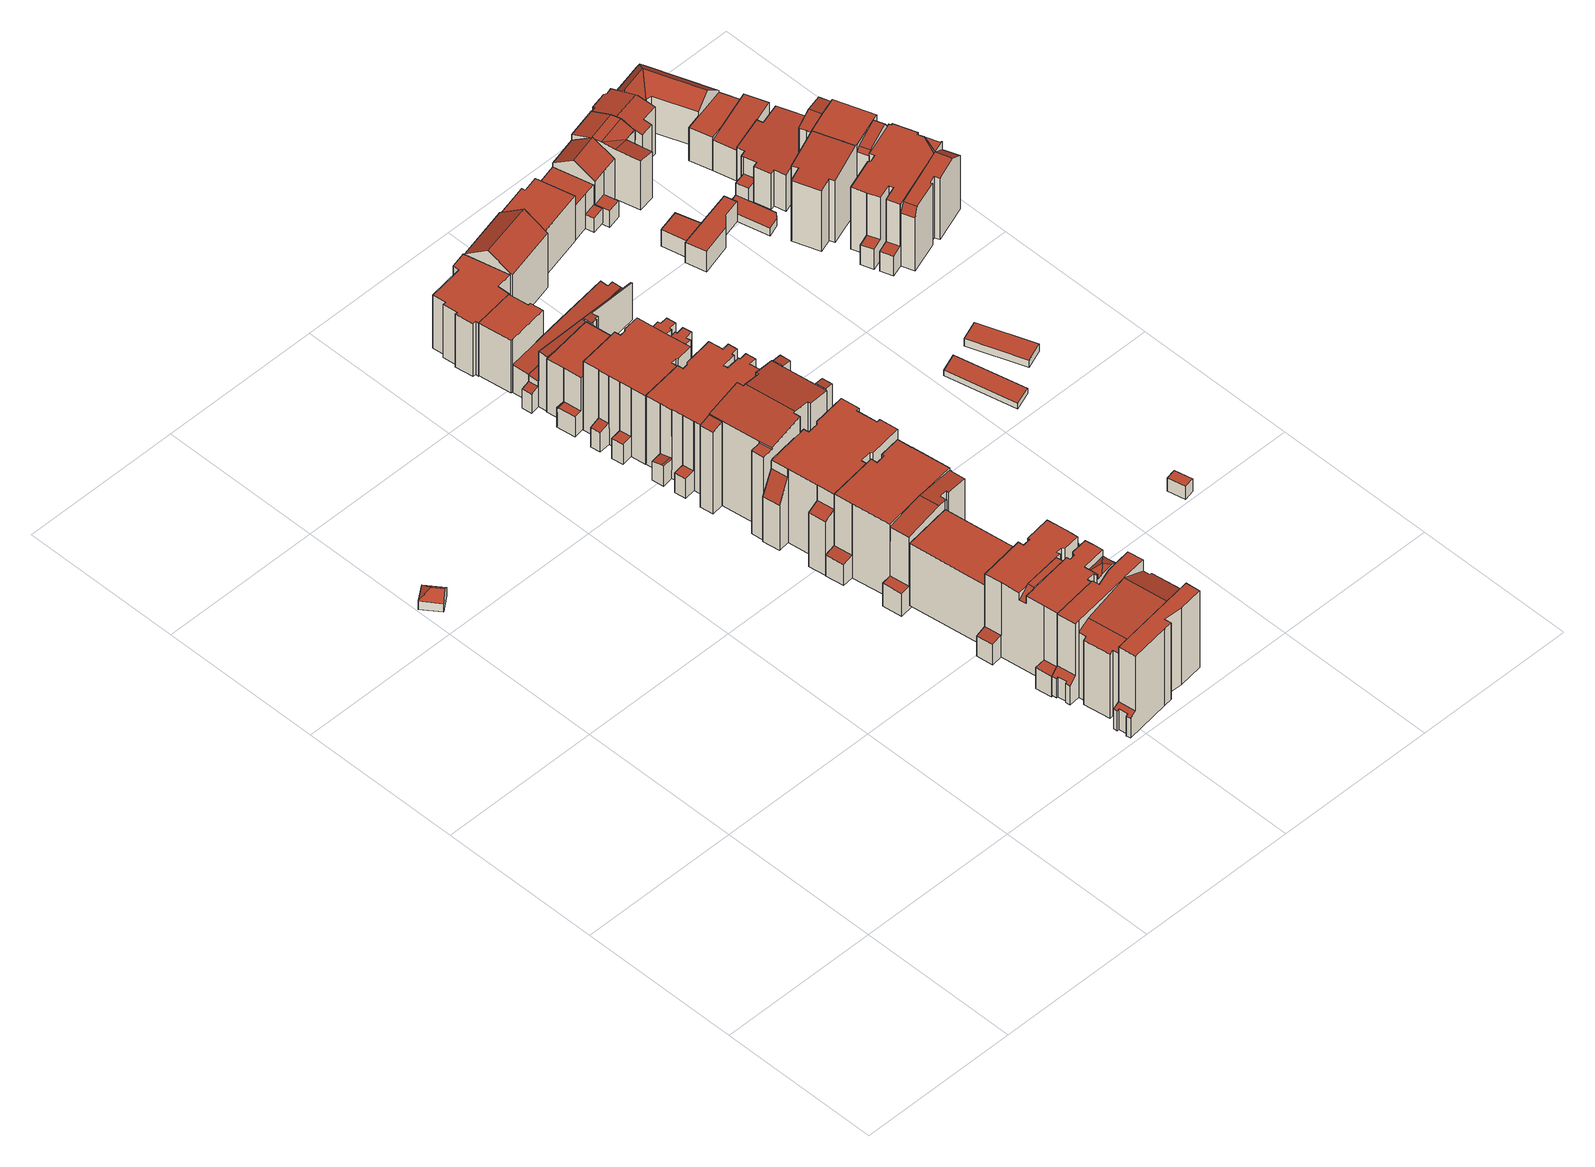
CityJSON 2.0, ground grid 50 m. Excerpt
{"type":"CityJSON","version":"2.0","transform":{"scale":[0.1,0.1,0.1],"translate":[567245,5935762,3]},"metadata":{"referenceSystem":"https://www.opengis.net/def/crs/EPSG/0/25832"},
"CityObjects":{
"building1":{"type":"Building","attributes":{"Gemeindeschluessel":"02000000","Geometrietyp2DReferenz":"3000","function":"31001_2080","roofType":"3200","measuredHeight":5.51,"storeysAboveGround":1},"geometry":[{"type":"MultiSurface","lod":"2","boundaries":[[[0,1,2]],[[3,4,0,2]],[[4,5,1,0]],[[6,2,1,7]],[[8,3,2,6]],[[7,1,5,9]],[[8,6,7,9]],[[8,9,5,4,3]]],"semantics":{"surfaces":[{"type":"RoofSurface"},{"type":"WallSurface"},{"type":"GroundSurface"}],"values":[0,0,0,1,1,1,2,1]}}]},
"building2":{"type":"Building","attributes":{"Gemeindeschluessel":"02000000","Geometrietyp2DReferenz":"3000","function":"31001_1120","roofType":"1000","measuredHeight":28.07,"storeysAboveGround":6},"geometry":[{"type":"MultiSurface","lod":"2","boundaries":[[[10,11,12,13,14,15,16,17,18,19]],[[20,21,22,23,24,25,26,27]],[[28,29,30,31,32,33,34,35,36,37]],[[23,38,39,10,24]],[[38,40,41,42,43,44,45,11,39]],[[46,47,48,49]],[[50,16,15,51]],[[51,15,14,52]],[[52,14,13,53]],[[45,12,11]],[[54,18,17,55]],[[56,57,58,59]],[[60,27,26,61]],[[62,21,20,63]],[[63,20,27,60]],[[64,32,31,65]],[[65,31,30,66]],[[66,30,29,67]],[[67,29,28,68]],[[69,37,36,70]],[[71,44,43,72]],[[72,43,42,73]],[[73,42,41,74]],[[75,76,77,78]],[[79,80,81,82]],[[83,84,85,86]],[[87,88,89,90]],[[64,65,66,67,68,87,90,56,59,83,86,91,62,63,60,61,92,79,82,46,49,75,78,50,51,52,53,71,72,73,74]],[[48,47,81,80,54,55,77,76]],[[58,57,89,88,69,70,85,84]],[[77,55,17,16,50,78]],[[54,80,79,92,19,18]],[[85,70,36,35,91,86]],[[69,88,87,68,28,37]],[[34,33,40,38,23,22]],[[11,10,39]],[[64,74,41,40,33,32]],[[62,91,35,34,22,21]],[[58,84,83,59]],[[89,57,56,90]],[[92,61,26,25,19]],[[10,19,25,24]],[[71,53,13,12,45,44]],[[48,76,75,49]],[[81,47,46,82]]],"semantics":{"surfaces":[{"type":"RoofSurface"},{"type":"WallSurface"},{"type":"GroundSurface"}],"values":[0,0,0,0,0,1,1,1,1,1,1,1,1,1,1,1,1,1,1,1,1,1,1,1,1,1,1,2,0,0,1,1,1,1,1,1,1,1,1,1,1,1,1,1,1]}}]},
"building3":{"type":"Building","attributes":{"Gemeindeschluessel":"02000000","Geometrietyp2DReferenz":"3000","function":"31001_1010","roofType":"1000","measuredHeight":22.63,"storeysAboveGround":8},"geometry":[{"type":"MultiSurface","lod":"2","boundaries":[[[93,94,95,96,97,98]],[[99,100,101,102,103,104]],[[99,98,97,100]],[[100,97,96,101]],[[101,96,95,102]],[[102,95,94,103]],[[103,94,93,104]],[[104,93,98,99]]],"semantics":{"surfaces":[{"type":"RoofSurface"},{"type":"GroundSurface"},{"type":"WallSurface"}],"values":[0,1,2,2,2,2,2,2]}}]},
"building4":{"type":"Building","attributes":{"Gemeindeschluessel":"02000000","Geometrietyp2DReferenz":"3000","function":"31001_2070","roofType":"1000","measuredHeight":27.61,"storeysAboveGround":6},"geometry":[{"type":"MultiSurface","lod":"2","boundaries":[[[105,106,107,108]],[[77,109,110,111]],[[112,113,114,115,116,117]],[[114,118,119,120,115]],[[119,121,122,120]],[[123,124,125]],[[126,127,123,125]],[[128,123,127]],[[128,129,130,131,124,123]],[[132,133,134,135]],[[136,137,138,139]],[[140,141,142,143]],[[144,145,146,147]],[[148,105,108,149]],[[150,77,111,151]],[[152,153,154,155]],[[155,154,156,157]],[[157,156,158,159]],[[159,158,160,161]],[[106,162,153,107]],[[122,163,120]],[[116,164,117]],[[112,165,113]],[[125,166,167,126]],[[168,169,170,171]],[[171,170,172,173]],[[173,172,174,175]],[[175,174,176,177]],[[109,178,179,110]],[[180,181,182,183]],[[184,185,186,187]],[[187,186,188,189]],[[189,188,190,191]],[[192,193,194,195]],[[195,194,196,197]],[[197,196,198,199]],[[124,200,166,125]],[[201,130,129,202]],[[140,135,134,141]],[[146,137,136,147]],[[164,116,120,163,203,190,188,186,185,182,181,160,158,156,154,153,162]],[[202,129,128,127,126,167,169,168]],[[204,205,165,112,117,164,162,206]],[[201,202,168,171,173,175,177,150,151,204,206,148,149,152,155,157,159,161,180,183,207,208,184,187,189,191,209,210,192,195,197,199,211,212]],[[213,214,118,113,165,205,179,178,176,174,172,170,169,167,166,200,198,196,194,193]],[[210,209,203,163,122,121,214,213]],[[212,211,138,137,146,145]],[[208,207,142,141,134,133]],[[201,212,145,144,131,130]],[[200,124,131,144,147,136,139,198]],[[211,199,198,139,138]],[[184,208,133,132,185]],[[182,185,132,135,140,143]],[[207,183,182,143,142]],[[213,193,192,210]],[[118,214,121,119]],[[113,118,114]],[[120,116,115]],[[209,191,190,203]],[[180,161,160,181]],[[150,177,176,178,109,77]],[[204,151,111,110,179,205]],[[148,206,162,106,105]],[[152,149,108,107,153]]],"semantics":{"surfaces":[{"type":"RoofSurface"},{"type":"WallSurface"},{"type":"GroundSurface"}],"values":[0,0,0,0,0,0,0,0,0,0,0,0,0,1,1,1,1,1,1,1,1,1,1,1,1,1,1,1,1,1,1,1,1,1,1,1,1,1,1,1,0,1,1,2,0,1,1,1,1,1,1,1,1,1,1,1,1,1,1,1,1,1,1,1]}}]},
"building5":{"type":"Building","attributes":{"Gemeindeschluessel":"02000000","Geometrietyp2DReferenz":"3000","function":"31001_1010","roofType":"1000","measuredHeight":27.45,"storeysAboveGround":5},"geometry":[{"type":"MultiSurface","lod":"2","boundaries":[[[215,216,217,218]],[[219,220,221,222]],[[223,224,225,226,227,228]],[[223,229,230,231,232,233,234,235,236,237,238,224]],[[239,240,241,242]],[[243,244,245,246]],[[247,248,249,250,251]],[[252,215,218,253]],[[254,219,222,255]],[[256,257,258,259]],[[259,258,260,261]],[[261,260,262,263]],[[263,262,264,265]],[[265,264,266,267]],[[216,268,269,217]],[[237,270,238]],[[225,271,226]],[[220,228,227,221]],[[272,235,234,273]],[[273,234,233,274]],[[274,233,232,275]],[[275,232,231,276]],[[276,231,230,277]],[[277,230,229,278]],[[243,240,239,244]],[[250,242,241,251]],[[279,249,248,280]],[[257,256,253,218,217,269]],[[278,229,223,228,220,219,254]],[[272,273,274,275,276,277,278,254,255,281,282,252,253,256,259,261,263,265,267,283,279,280]],[[270,237,236,247,251,241,240,243,246,284]],[[268,282,281,226,271]],[[279,283,245,244,239,242,250,249]],[[272,280,248,247,236,235]],[[225,224,238]],[[283,267,266,284,246,245]],[[281,255,222,221,227,226]],[[252,282,268,216,215]],[[225,238,270,284,266,264,262,260,258,257,269,268,271]]],"semantics":{"surfaces":[{"type":"RoofSurface"},{"type":"WallSurface"},{"type":"GroundSurface"}],"values":[0,0,0,0,0,0,0,1,1,1,1,1,1,1,1,1,1,1,1,1,1,1,1,1,1,1,1,1,1,2,1,1,1,1,1,1,1,1,0]}}]},
"building6":{"type":"Building","attributes":{"Gemeindeschluessel":"02000000","Geometrietyp2DReferenz":"3000","function":"31001_1120","roofType":"1000","measuredHeight":26.9,"storeysAboveGround":5},"geometry":[{"type":"MultiSurface","lod":"2","boundaries":[[[285,286,287,288,289]],[[290,291,292,293]],[[294,289,288,295]],[[296,285,289,294]],[[297,290,293,298]],[[299,300,301,302]],[[302,301,303,304]],[[304,303,305,306]],[[306,305,307,308]],[[286,309,310,287]],[[311,312,313,314]],[[314,313,315,316]],[[316,315,317,318]],[[319,320,321,322]],[[322,321,323,324]],[[324,323,325,326]],[[326,325,327,328]],[[291,329,330,292]],[[300,299,295,288,287,310]],[[297,298,331,332,296,294,295,299,302,304,306,308,311,314,316,318,319,322,324,326,328]],[[330,329,327,325,323,321,320,317,315,313,312,307,305,303,301,300,310,309,333]],[[327,329,291,290,297,328]],[[330,333,332,331]],[[317,320,319,318]],[[307,312,311,308]],[[331,298,293,292,330]],[[296,332,333,309,286,285]]],"semantics":{"surfaces":[{"type":"RoofSurface"},{"type":"WallSurface"},{"type":"GroundSurface"}],"values":[0,0,1,1,1,1,1,1,1,1,1,1,1,1,1,1,1,1,1,2,0,1,1,1,1,1,1]}}]},
"building7":{"type":"Building","attributes":{"Gemeindeschluessel":"02000000","Geometrietyp2DReferenz":"3000","function":"31001_1010","roofType":"3100","measuredHeight":32.96,"storeysAboveGround":5},"geometry":[{"type":"MultiSurface","lod":"2","boundaries":[[[334,335,336,337,338,339]],[[340,341,342,343,344]],[[345,346,347,348]],[[349,350,351,352]],[[353,339,338,354]],[[355,335,334,356]],[[356,334,339,353]],[[357,343,342,358]],[[295,344,343,357]],[[359,360,361,362]],[[336,363,364,337]],[[365,366,367,368]],[[340,369,370,341]],[[371,372,373,374]],[[374,373,375,376]],[[376,375,377,378]],[[379,380,381,382]],[[382,381,383,384]],[[384,383,385,386]],[[387,347,346,388]],[[389,345,348,390]],[[391,351,350,392]],[[380,349,352,393]],[[379,382,384,386,365,368,295,357,358,394,395,355,356,353,354,359,362,371,374,376,378,387,388,396,397,391,392]],[[398,370,369,367,366,399,400,361,360,364,363]],[[389,390,377,375,373,372,400,399,385,383,381,380,393,401]],[[295,368,367,369,340,344]],[[398,363,395,394]],[[389,401,397,396]],[[379,392,350,349,380]],[[391,397,401,393,352,351]],[[396,388,346,345,389]],[[387,378,377,390,348,347]],[[365,386,385,399,366]],[[371,362,361,400,372]],[[394,358,342,341,370,398]],[[355,395,363,336,335]],[[359,354,338,337,364,360]]],"semantics":{"surfaces":[{"type":"RoofSurface"},{"type":"WallSurface"},{"type":"GroundSurface"}],"values":[0,0,0,0,1,1,1,1,1,1,1,1,1,1,1,1,1,1,1,1,1,1,1,2,0,0,1,1,1,1,1,1,1,1,1,1,1,1]}}]},
"building8":{"type":"Building","attributes":{"Gemeindeschluessel":"02000000","Geometrietyp2DReferenz":"3000","function":"31001_1010","roofType":"1000","measuredHeight":25.2,"storeysAboveGround":5},"geometry":[{"type":"MultiSurface","lod":"2","boundaries":[[[402,403,404,405]],[[406,407,403,402]],[[408,409,410,411]],[[412,408,411,413]],[[414,415,416,417]],[[417,416,418,419]],[[419,418,420,421]],[[421,420,422,423]],[[423,422,424,425]],[[426,427,428,429]],[[429,428,430,431]],[[431,430,432,433]],[[433,432,434,435]],[[435,434,436,437]],[[437,436,438,439]],[[439,438,440,441]],[[442,443,444,445]],[[446,447,448,449]],[[409,450,451,410]],[[452,453,454,455]],[[455,454,456,457]],[[457,456,458,459]],[[459,458,460,461]],[[462,463,464,465,466,451,450,467,468,460,458,456,454,453,448,447,444,443,440,438,436,434,432,430,428,427,424,422,420,418,416,415]],[[452,455,457,459,461,469,470,412,413,471,472,473,474,475,414,417,419,421,423,425,426,429,431,433,435,437,439,441,442,445,446,449]],[[472,471,466,465]],[[469,461,460,468]],[[470,469,468,467]],[[452,449,448,453]],[[446,445,444,447]],[[464,463,404,403,407]],[[442,441,440,443]],[[414,475,462,415]],[[426,425,424,427]],[[412,470,467,450,409,408]],[[471,413,411,410,451,466]],[[473,472,465,464,407,406]],[[474,473,406,402,405]],[[475,474,405,404,463,462]]],"semantics":{"surfaces":[{"type":"RoofSurface"},{"type":"WallSurface"},{"type":"GroundSurface"}],"values":[0,0,0,1,1,1,1,1,1,1,1,1,1,1,1,1,1,1,1,1,1,1,1,0,2,1,1,1,1,1,1,1,1,1,1,1,1,1,1]}}]},
"building9":{"type":"Building","attributes":{"Gemeindeschluessel":"02000000","Geometrietyp2DReferenz":"3000","function":"31001_1010","roofType":"1000","measuredHeight":19.37,"storeysAboveGround":5},"geometry":[{"type":"MultiSurface","lod":"2","boundaries":[[[476,477,478,479]],[[480,481,482,483,484,485]],[[486,487,488,489]],[[486,479,478,487]],[[490,491,492,493]],[[485,494,495,480]],[[496,497,491,490]],[[498,499,500,501]],[[501,500,502,503]],[[504,484,483,505]],[[505,483,482,506]],[[506,482,481,507]],[[508,498,501,503,509,510,496,490,493,504,505,506,507]],[[496,510,489,488,497]],[[497,488,487,478,477,511]],[[499,498,508,495]],[[508,507,481,480,495]],[[504,493,492,494,485,484]],[[510,509,476,479,486,489]],[[509,503,502,511,477,476]],[[499,495,494,492,491,497,511,502,500]]],"semantics":{"surfaces":[{"type":"RoofSurface"},{"type":"WallSurface"},{"type":"GroundSurface"}],"values":[0,0,0,1,1,1,1,1,1,1,1,1,2,1,1,1,1,1,1,1,0]}}]},
"building10":{"type":"Building","attributes":{"Gemeindeschluessel":"02000000","Geometrietyp2DReferenz":"3000","function":"31001_1010","roofType":"1000","measuredHeight":19.29,"storeysAboveGround":6},"geometry":[{"type":"MultiSurface","lod":"2","boundaries":[[[512,513,514,515,516,517,518]],[[519,520,521,522,523,524,525]],[[519,518,517,520]],[[520,517,516,521]],[[521,516,515,522]],[[522,515,514,523]],[[523,514,513,524]],[[524,513,512,525]],[[525,512,518,519]]],"semantics":{"surfaces":[{"type":"RoofSurface"},{"type":"GroundSurface"},{"type":"WallSurface"}],"values":[0,1,2,2,2,2,2,2,2]}}]},
"building11":{"type":"Building","attributes":{"Gemeindeschluessel":"02000000","Geometrietyp2DReferenz":"3000","function":"31001_1010","roofType":"1000","measuredHeight":25.09,"storeysAboveGround":6},"geometry":[{"type":"MultiSurface","lod":"2","boundaries":[[[526,527,528,529]],[[530,531,532,533]],[[534,535,536,537,538,539,540,541,542]],[[543,544,545,546]],[[547,548,549,550]],[[551,526,529,552]],[[553,530,533,554]],[[555,556,557,558]],[[558,557,559,560]],[[560,559,561,562]],[[562,561,563,564]],[[527,565,566,528]],[[531,567,568,532]],[[569,570,571,572]],[[572,571,573,574]],[[574,573,575,576]],[[576,575,577,578]],[[543,542,541,544]],[[579,540,539,580]],[[580,539,538,581]],[[581,538,537,582]],[[582,537,536,583]],[[583,536,535,584]],[[585,586,587,588]],[[588,587,589,590]],[[590,589,591,592]],[[549,593,594,550]],[[595,596,597,598]],[[599,566,565,600,601,568,567,602,577,575,573,571,570,603,604,605,606,607,608,563,561,559,557,556]],[[609,569,572,574,576,578,610,553,554,611,612,551,552,613,555,558,560,562,564,614,579,580,581,582,583,584,615,616,595,598,585,588,590,592]],[[616,615,606,605]],[[612,611,601,600]],[[596,595,616,605,604,617]],[[609,592,591,593,549,548]],[[586,585,598,597]],[[579,614,545,544,541,540]],[[569,609,548,547,603,570]],[[610,578,577,602]],[[604,603,547,550,594,617]],[[615,584,535,534,607,606]],[[555,613,599,556]],[[608,607,534,542,543,546]],[[614,564,563,608,546,545]],[[553,610,602,567,531,530]],[[611,554,533,532,568,601]],[[551,612,600,565,527,526]],[[613,552,529,528,566,599]],[[586,597,596,617,594,593,591,589,587]]],"semantics":{"surfaces":[{"type":"RoofSurface"},{"type":"WallSurface"},{"type":"GroundSurface"}],"values":[0,0,0,0,0,1,1,1,1,1,1,1,1,1,1,1,1,1,1,1,1,1,1,1,1,1,1,1,0,2,1,1,1,1,1,1,1,1,1,1,1,1,1,1,1,1,1,0]}}]},
"building12":{"type":"Building","attributes":{"Gemeindeschluessel":"02000000","Geometrietyp2DReferenz":"3000","function":"31001_1010","roofType":"1000","measuredHeight":19.39,"storeysAboveGround":6},"geometry":[{"type":"MultiSurface","lod":"2","boundaries":[[[618,619,620,621]],[[621,620,622,623]],[[623,622,624,625]],[[625,624,626,627]],[[627,626,628,629]],[[629,628,630,631]],[[632,633,634,635]],[[635,634,636,637]],[[637,636,638,639]],[[639,638,640,641]],[[641,640,642,643]],[[644,645,646,647]],[[642,640,638,636,634,633,648,646,645,630,628,626,624,622,620,619]],[[632,635,637,639,641,643,618,621,623,625,627,629,631,644,647,649]],[[649,647,646,648]],[[632,649,648,633]],[[618,643,642,619]],[[644,631,630,645]]],"semantics":{"surfaces":[{"type":"WallSurface"},{"type":"RoofSurface"},{"type":"GroundSurface"}],"values":[0,0,0,0,0,0,0,0,0,0,0,0,1,2,0,0,0,0]}}]},
"building13":{"type":"Building","attributes":{"name":"Literaturhaus","Gemeindeschluessel":"02000000","Geometrietyp2DReferenz":"3000","function":"31001_2080","roofType":"1000","measuredHeight":20.14,"storeysAboveGround":4},"geometry":[{"type":"MultiSurface","lod":"2","boundaries":[[[650,651,652,653]],[[654,655,656,657,658,659,660]],[[661,662,663,664,665,666,667]],[[668,669,670,671,672,673,674,675,676,677,678,679,680]],[[681,650,653,682]],[[683,660,659,684]],[[684,659,658,685]],[[664,657,656,665]],[[651,661,667,652]],[[662,680,679,663]],[[686,678,677,687]],[[687,677,676,688]],[[688,676,675,689]],[[689,675,674,690]],[[690,674,673,506]],[[506,673,672,505]],[[505,672,671,691]],[[691,671,670,692]],[[692,670,669,504]],[[504,669,668,493]],[[693,681,682,694,695,696,683,684,685,686,687,688,689,690,506,505,691,692,504,493]],[[686,685,658,657,664,663,679,678]],[[693,493,668,680,662]],[[695,694,666,665,656,655]],[[683,696,654,660]],[[696,695,655,654]],[[681,693,662,661,651,650]],[[694,682,653,652,667,666]]],"semantics":{"surfaces":[{"type":"RoofSurface"},{"type":"WallSurface"},{"type":"GroundSurface"}],"values":[0,0,0,0,1,1,1,1,1,1,1,1,1,1,1,1,1,1,1,1,2,1,1,1,1,1,1,1]}}]},
"building14":{"type":"Building","attributes":{"Gemeindeschluessel":"02000000","Geometrietyp2DReferenz":"3000","function":"31001_1010","roofType":"3100","measuredHeight":24.77,"storeysAboveGround":5},"geometry":[{"type":"MultiSurface","lod":"2","boundaries":[[[697,698,699,700]],[[698,697,701,702,703,704]],[[647,700,699,705]],[[706,704,703,707]],[[707,703,702,708]],[[708,702,701,649]],[[705,699,698,704,706]],[[649,701,697,700,647]],[[649,647,705,706,707,708]]],"semantics":{"surfaces":[{"type":"RoofSurface"},{"type":"WallSurface"},{"type":"GroundSurface"}],"values":[0,0,1,1,1,1,1,1,2]}}]},
"building15":{"type":"Building","attributes":{"Gemeindeschluessel":"02000000","Geometrietyp2DReferenz":"3000","function":"31001_1010","roofType":"1000","measuredHeight":16.54,"storeysAboveGround":5},"geometry":[{"type":"MultiSurface","lod":"2","boundaries":[[[709,710,711,712,713,714,715,716,717]],[[718,719,720,721,722,723,724,725,726]],[[718,717,716,719]],[[719,716,715,720]],[[720,715,714,721]],[[721,714,713,722]],[[722,713,712,723]],[[723,712,711,724]],[[724,711,710,725]],[[725,710,709,726]],[[726,709,717,718]]],"semantics":{"surfaces":[{"type":"RoofSurface"},{"type":"GroundSurface"},{"type":"WallSurface"}],"values":[0,1,2,2,2,2,2,2,2,2,2]}}]},
"building16":{"type":"Building","attributes":{"Gemeindeschluessel":"02000000","Geometrietyp2DReferenz":"3000","function":"31001_1010","roofType":"1000","measuredHeight":4.67,"storeysAboveGround":1},"geometry":[{"type":"MultiSurface","lod":"2","boundaries":[[[727,728,729,730]],[[731,732,733,734]],[[731,730,729,732]],[[732,729,728,733]],[[733,728,727,734]],[[734,727,730,731]]],"semantics":{"surfaces":[{"type":"RoofSurface"},{"type":"GroundSurface"},{"type":"WallSurface"}],"values":[0,1,2,2,2,2]}}]},
"building17":{"type":"Building","attributes":{"Gemeindeschluessel":"02000000","Geometrietyp2DReferenz":"3000","function":"31001_1010","roofType":"1000","measuredHeight":12.48,"storeysAboveGround":3},"geometry":[{"type":"MultiSurface","lod":"2","boundaries":[[[735,736,737,738]],[[738,737,739,740]],[[740,739,741,742]],[[743,735,738,740,742,744,745]],[[746,743,745,747]],[[745,744,748,749,750,747]],[[735,743,746,751,736]],[[750,749,736,751]],[[748,744,742,741]],[[750,751,746,747]],[[748,741,739,737,736,749]]],"semantics":{"surfaces":[{"type":"WallSurface"},{"type":"GroundSurface"},{"type":"RoofSurface"}],"values":[0,0,0,1,0,0,0,0,0,2,2]}}]},
"building18":{"type":"Building","attributes":{"Gemeindeschluessel":"02000000","Geometrietyp2DReferenz":"3000","function":"31001_2460","roofType":"1000","measuredHeight":1.89,"storeysAboveGround":1},"geometry":[{"type":"MultiSurface","lod":"2","boundaries":[[[752,753,754,755]],[[752,756,757,753]],[[757,756,758,759]],[[754,759,758,755]],[[752,755,758,756]],[[753,757,759,754]]],"semantics":{"surfaces":[{"type":"WallSurface"},{"type":"GroundSurface"},{"type":"RoofSurface"}],"values":[0,0,0,0,1,2]}}]},
"building19":{"type":"Building","attributes":{"Gemeindeschluessel":"02000000","Geometrietyp2DReferenz":"3000","function":"31001_1010","roofType":"1000","measuredHeight":6.03,"storeysAboveGround":2},"geometry":[{"type":"MultiSurface","lod":"2","boundaries":[[[760,761,762,763]],[[763,762,764,765]],[[766,767,761,760]],[[765,764,767,766]],[[765,766,760,763]],[[767,764,762,761]]],"semantics":{"surfaces":[{"type":"WallSurface"},{"type":"GroundSurface"},{"type":"RoofSurface"}],"values":[0,0,0,0,1,2]}}]},
"building20":{"type":"Building","attributes":{"Gemeindeschluessel":"02000000","Geometrietyp2DReferenz":"3000","function":"31001_1010","roofType":"3100","measuredHeight":18.66,"storeysAboveGround":4},"geometry":[{"type":"MultiSurface","lod":"2","boundaries":[[[768,769,770,771]],[[770,772,773,771]],[[774,769,768,775]],[[775,768,771,773,776,777,778]],[[779,774,775,778,780,781]],[[782,783,776,773,772,784]],[[782,784,779,781]],[[783,782,781,780,785]],[[774,779,784,772,770,769]],[[785,780,778,777]],[[785,777,776,783]]],"semantics":{"surfaces":[{"type":"RoofSurface"},{"type":"WallSurface"},{"type":"GroundSurface"}],"values":[0,1,1,1,2,0,1,1,1,1,0]}}]},
"building21":{"type":"Building","attributes":{"Gemeindeschluessel":"02000000","Geometrietyp2DReferenz":"3000","function":"31001_2460","roofType":"1000","measuredHeight":2.67,"storeysAboveGround":1},"geometry":[{"type":"MultiSurface","lod":"2","boundaries":[[[786,787,788,789]],[[790,791,792,793]],[[790,789,788,791]],[[791,788,787,792]],[[792,787,786,793]],[[793,786,789,790]]],"semantics":{"surfaces":[{"type":"RoofSurface"},{"type":"GroundSurface"},{"type":"WallSurface"}],"values":[0,1,2,2,2,2]}}]},
"building22":{"type":"Building","attributes":{"Gemeindeschluessel":"02000000","Geometrietyp2DReferenz":"3000","function":"31001_1010","roofType":"1000","measuredHeight":7.35,"storeysAboveGround":2},"geometry":[{"type":"MultiSurface","lod":"2","boundaries":[[[794,795,796,797,798]],[[799,800,801,802]],[[802,801,803,804]],[[804,803,805,806]],[[807,808,809,810]],[[811,812,813,814]],[[815,816,817,818]],[[819,797,796,820]],[[820,796,795,821]],[[822,794,798,823]],[[823,798,797,819,806,805,808,807]],[[824,825,815,818,826,811,814,827,799,802,804,806,819,820,821]],[[800,799,827,828]],[[816,815,825,829]],[[830,826,818,817]],[[829,825,824,822]],[[824,821,795,794,822]],[[828,827,814,813]],[[811,826,830,810,809,812]],[[829,822,823,807,810,830,817,816]],[[828,813,812,809,808,805,803,801,800]]],"semantics":{"surfaces":[{"type":"RoofSurface"},{"type":"WallSurface"},{"type":"GroundSurface"}],"values":[0,1,1,1,1,1,1,1,1,1,1,2,1,1,1,1,1,1,1,0,0]}}]},
"building23":{"type":"Building","attributes":{"Gemeindeschluessel":"02000000","Geometrietyp2DReferenz":"3000","function":"31001_1120","roofType":"3100","measuredHeight":18.82,"storeysAboveGround":4},"geometry":[{"type":"MultiSurface","lod":"2","boundaries":[[[831,832,833]],[[834,835,836,832,831]],[[837,838,832]],[[839,836,835,840]],[[840,835,834,841]],[[841,834,831,833,842,843,844]],[[845,846,847,848,838,837,849]],[[839,840,841,844,845,849]],[[839,849,837,832,836]],[[846,845,844,843]],[[833,832,838,848]],[[842,833,848,847]],[[842,847,846,843]]],"semantics":{"surfaces":[{"type":"RoofSurface"},{"type":"WallSurface"},{"type":"GroundSurface"}],"values":[0,0,0,1,1,1,1,2,1,1,0,0,0]}}]},
"building24":{"type":"Building","attributes":{"Gemeindeschluessel":"02000000","Geometrietyp2DReferenz":"3000","function":"31001_1120","roofType":"3100","measuredHeight":18.58,"storeysAboveGround":3},"geometry":[{"type":"MultiSurface","lod":"2","boundaries":[[[850,851,852,853,854,855,856,857]],[[858,859,860,861,862,851,850]],[[863,857,856,864]],[[864,856,855,865]],[[865,855,854,866]],[[866,854,853,867]],[[867,853,852,868]],[[869,862,861,870]],[[870,861,860,871]],[[871,860,859,872]],[[872,859,858,873]],[[873,858,850,857,863]],[[868,852,851,862,869]],[[868,869,870,871,872,873,863,864,865,866,867]]],"semantics":{"surfaces":[{"type":"RoofSurface"},{"type":"WallSurface"},{"type":"GroundSurface"}],"values":[0,0,1,1,1,1,1,1,1,1,1,1,1,2]}}]},
"building25":{"type":"Building","attributes":{"Gemeindeschluessel":"02000000","Geometrietyp2DReferenz":"3000","function":"31001_1120","roofType":"1000","measuredHeight":24.49,"storeysAboveGround":5},"geometry":[{"type":"MultiSurface","lod":"2","boundaries":[[[874,875,876,877,878,879,880,881]],[[882,883,884,885,886,887,888]],[[889,890,891,885,892,893,894,895]],[[896,897,887,886,891,898]],[[899,900,901,902]],[[900,903,904,901]],[[903,905,906,904]],[[907,881,880,908]],[[908,880,879,909]],[[910,876,875,911]],[[911,875,874,912]],[[912,874,881,907]],[[913,883,882,914]],[[914,882,888,915]],[[884,892,885]],[[891,890,898]],[[877,893,892,878]],[[916,897,896,917]],[[918,919,910,911,912,907,908,909,920,913,914,915,916,917,921]],[[921,917,896,898,890,889,906,905]],[[889,895,902,901,904,906]],[[918,921,905,903,900,899]],[[919,918,899,902,895,894]],[[913,920,892,884,883]],[[885,891,886]],[[916,915,888,887,897]],[[910,919,894,893,877,876]],[[920,909,879,878,892]]],"semantics":{"surfaces":[{"type":"RoofSurface"},{"type":"WallSurface"},{"type":"GroundSurface"}],"values":[0,0,0,0,0,0,0,1,1,1,1,1,1,1,1,1,1,1,2,1,1,1,1,1,1,1,1,1]}}]},
"building26":{"type":"Building","attributes":{"Gemeindeschluessel":"02000000","Geometrietyp2DReferenz":"3000","function":"31001_1120","roofType":"1000","measuredHeight":22.56,"storeysAboveGround":4},"geometry":[{"type":"MultiSurface","lod":"2","boundaries":[[[922,923,924,925]],[[926,927,928,929]],[[927,930,931,932,933,934,935,936,928]],[[935,937,938,936]],[[939,940,941,937,935]],[[934,942,943,935]],[[944,922,925,945]],[[946,947,948,949]],[[949,948,950,951]],[[951,950,952,953]],[[953,952,954,955]],[[955,954,956,957]],[[957,956,958,959]],[[959,958,960,961]],[[962,963,964,965]],[[923,966,967,924]],[[968,933,932,969]],[[969,932,931,970]],[[970,931,930,971]],[[972,941,940,973]],[[943,939,935]],[[974,975,976,977,978,979]],[[938,937,941,972,965,964]],[[968,969,970,971,980,981,944,945,982,974,979,983,984,946,949,951,953,955,957,959,961,962,965,972,973,985]],[[986,976,975,987,967,966,988,989,936,938,964,963,960,958,956,954,952,950,948,947]],[[967,987,982,945,925,924]],[[985,973,940,939,943,942]],[[968,985,942,934,933]],[[980,971,930,927,926]],[[981,980,926,929,989,988]],[[936,989,929,928]],[[987,975,974,982]],[[977,976,986,990]],[[986,947,946,984]],[[960,963,962,961]],[[944,981,988,966,923,922]],[[991,983,979,978]],[[984,983,991,990,986]],[[991,978,977,990]]],"semantics":{"surfaces":[{"type":"RoofSurface"},{"type":"WallSurface"},{"type":"GroundSurface"}],"values":[0,0,0,0,0,0,1,1,1,1,1,1,1,1,1,1,1,1,1,1,1,1,1,2,0,1,1,1,1,1,1,1,1,1,1,1,1,1,0]}}]},
"building27":{"type":"Building","attributes":{"Gemeindeschluessel":"02000000","Geometrietyp2DReferenz":"3000","function":"31001_1120","roofType":"1000","measuredHeight":15.28,"storeysAboveGround":4},"geometry":[{"type":"MultiSurface","lod":"2","boundaries":[[[821,992,993,820]],[[820,993,994,819]],[[819,994,995,996]],[[996,995,997,998]],[[999,1000,1001,1002]],[[1002,1001,1003,1004]],[[1005,1006,1007,1008]],[[1008,1007,1009,1010]],[[1010,1009,1011,1012]],[[1012,1011,992,821]],[[1013,1003,1001,1000,1014,997,995,994,993,992,1011,1009,1007,1006]],[[1005,1008,1010,1012,821,820,819,996,998,1015,999,1002,1004,1016]],[[1005,1016,1013,1006]],[[1016,1004,1003,1013]],[[999,1015,1014,1000]],[[1015,998,997,1014]]],"semantics":{"surfaces":[{"type":"WallSurface"},{"type":"RoofSurface"},{"type":"GroundSurface"}],"values":[0,0,0,0,0,0,0,0,0,0,1,2,0,0,0,0]}}]},
"building28":{"type":"Building","attributes":{"Gemeindeschluessel":"02000000","Geometrietyp2DReferenz":"3000","function":"31001_1120","roofType":"3100","measuredHeight":16.99,"storeysAboveGround":4},"geometry":[{"type":"MultiSurface","lod":"2","boundaries":[[[1017,1018,1019,1020]],[[1021,1018,1017]],[[1022,1023,1024,1025]],[[1022,1025,1017,1020,1026,1027,1028,1029]],[[1030,1029,1028,1031]],[[1022,1029,1030,1032,1023]],[[1021,1017,1025,1024]],[[1028,1027,1033,1034,1031]],[[1026,1020,1019,1035,1036]],[[1033,1027,1026,1036]],[[1032,1030,1031,1034,1037]],[[1032,1037,1021,1024,1023]],[[1035,1019,1018,1021,1037]],[[1035,1037,1034,1033,1036]]],"semantics":{"surfaces":[{"type":"WallSurface"},{"type":"GroundSurface"},{"type":"RoofSurface"}],"values":[0,0,0,1,0,0,0,0,0,0,2,2,2,2]}}]},
"building29":{"type":"Building","attributes":{"Gemeindeschluessel":"02000000","Geometrietyp2DReferenz":"3000","function":"31001_1120","roofType":"1000","measuredHeight":11.98,"storeysAboveGround":3},"geometry":[{"type":"MultiSurface","lod":"2","boundaries":[[[1038,1039,1040,1041]],[[1041,1040,1042,1043]],[[1043,1042,1044,1045]],[[1046,1047,1039,1038]],[[1045,1044,1047,1046]],[[1045,1046,1038,1041,1043]],[[1047,1044,1042,1040,1039]]],"semantics":{"surfaces":[{"type":"WallSurface"},{"type":"GroundSurface"},{"type":"RoofSurface"}],"values":[0,0,0,0,0,1,2]}}]},
"building30":{"type":"Building","attributes":{"Gemeindeschluessel":"02000000","Geometrietyp2DReferenz":"3000","function":"31001_1120","roofType":"2100","measuredHeight":14.49,"storeysAboveGround":3},"geometry":[{"type":"MultiSurface","lod":"2","boundaries":[[[1048,1049,1050,1051]],[[1051,1050,1052,1053]],[[1053,1052,1054,1055]],[[1055,1054,1049,1048]],[[1055,1048,1051,1053]],[[1049,1054,1052,1050]]],"semantics":{"surfaces":[{"type":"WallSurface"},{"type":"GroundSurface"},{"type":"RoofSurface"}],"values":[0,0,0,0,1,2]}}]}
},
"vertices":[
[41,1607,69],[47,1647,45],[1,1613,45],[40,1560,45],[63,1578,69],[86,1595,45],[1,1613,14],[47,1647,14],[40,1560,14],[86,1595,14],
[1144,225,302],[1149,226,302],[1227,236,302],[1220,284,302],[1140,273,302],[1087,254,302],[1084,276,302],[939,257,302],[947,199,302],[959,200,302],[962,91,257],[973,93,263],[977,65,263],[1016,70,281],[998,205,281],[959,200,262],[962,176,262],[950,174,257],[1093,25,303],[1119,29,303],[1116,49,303],[1176,47,303],[1250,57,303],[1245,101,303],[977,65,303],[977,64,303],[965,63,303],[972,9,303],[1166,90,302],[1148,226,302],[1245,101,262],[1242,122,262],[1253,124,257],[1240,218,257],[1229,217,262],[1227,236,262],[927,212,23],[927,212,96],[923,239,96],[923,239,23],[1084,276,23],[1087,254,23],[1140,273,23],[1220,284,23],[947,199,112],[939,257,112],[954,20,23],[954,20,97],[951,48,97],[951,48,23],[950,174,23],[962,176,23],[973,93,23],[962,91,23],[1250,57,23],[1176,47,23],[1116,49,23],[1119,29,23],[1093,25,23],[972,9,104],[965,63,104],[1229,217,23],[1240,218,23],[1253,124,23],[1242,122,23],[918,238,23],[918,238,92],[916,254,92],[916,254,23],[924,196,23],[924,196,92],[922,211,92],[922,211,23],[944,47,23],[944,47,94],[943,60,94],[943,60,23],[950,6,23],[950,6,94],[948,19,94],[948,19,23],[977,64,23],[959,200,23],
[918,496,248],[1057,515,248],[1066,525,248],[1064,536,248],[1035,754,248],[886,734,248],[886,734,22],[1035,754,22],[1064,536,22],[1066,525,22],[1057,515,22],[918,496,22],
[891,440,90],[925,445,95],[918,496,95],[884,491,90],[950,258,92],[943,309,92],[909,305,92],[936,366,262],[967,370,289],[970,370,292],[967,392,292],[963,391,288],[933,387,262],[1059,382,289],[1090,387,288],[1087,408,288],[1105,389,262],[1102,410,262],[1155,312,286],[1189,343,266],[1113,333,266],[1119,291,266],[1134,293,274],[1179,299,274],[1194,301,267],[1190,327,267],[1191,327,266],[1175,443,221],[1207,448,221],[1202,481,221],[1170,477,221],[1189,343,251],[1221,347,211],[1217,380,211],[1184,376,251],[1170,477,90],[1202,481,90],[1200,499,90],[1168,495,90],[1191,327,90],[1223,332,90],[1221,347,90],[1189,343,90],[891,440,16],[884,491,16],[916,254,16],[909,305,16],[918,496,16],[918,496,288],[1057,515,288],[1057,515,16],[1060,498,288],[1060,498,16],[1084,501,288],[1084,501,16],[1083,507,288],[1083,507,16],[925,445,288],[1102,410,288],[933,387,288],[936,366,289],[1113,333,289],[1119,291,289],[1113,290,16],[1113,290,289],[1112,299,289],[1112,299,16],[1087,296,289],[1087,296,16],[1089,277,289],[1089,277,16],[1084,276,289],[1084,276,16],[950,258,289],[943,309,289],[1164,518,16],[1164,518,288],[1168,495,288],[1168,495,16],[1175,443,16],[1175,443,288],[1177,421,288],[1177,421,16],[1125,414,288],[1125,414,16],[1118,421,288],[1118,421,16],[1124,381,16],[1124,381,289],[1130,392,289],[1130,392,16],[1181,398,289],[1181,398,16],[1184,376,289],[1184,376,16],[1189,343,289],[1190,327,16],[1194,301,16],[1100,419,288],[944,309,16],[944,309,289],[925,445,16],[1200,499,16],[1207,448,16],[1100,419,16],[1106,378,16],[1217,380,16],[1223,332,16],[1106,378,289],[1105,389,289],
[826,910,85],[861,914,91],[853,971,91],[818,967,85],[853,729,92],[885,734,92],[877,794,92],[845,790,92],[1009,750,283],[1001,812,283],[970,808,280],[878,795,272],[877,794,272],[885,734,272],[1035,754,281],[1040,754,280],[1037,775,280],[1063,778,278],[1064,770,278],[1130,779,272],[1125,824,272],[1126,824,272],[1125,828,272],[1032,816,280],[1138,951,171],[1109,947,171],[1125,828,171],[1154,832,171],[1109,947,84],[1138,951,84],[1138,953,84],[1109,949,84],[1126,824,84],[1155,828,84],[1154,830,84],[1154,832,84],[1125,828,84],[826,910,9],[818,967,9],[853,729,9],[845,790,9],[1007,992,9],[1007,992,280],[1009,972,280],[1009,972,9],[1038,976,280],[1038,976,9],[1037,984,280],[1037,984,9],[1103,993,280],[1103,993,9],[1108,949,280],[1108,949,9],[861,914,280],[853,971,280],[1125,828,280],[878,795,280],[1125,824,9],[1130,779,9],[1064,770,9],[1063,778,9],[1037,775,9],[1040,754,9],[1035,754,9],[1154,830,9],[1155,828,9],[878,795,9],[861,914,9],[1138,953,9],[1109,949,280],
[798,1112,175],[833,1117,249],[826,1169,249],[795,1165,183],[791,1165,175],[818,967,207],[853,971,223],[846,1024,223],[811,1020,207],[791,1165,10],[795,1165,10],[798,1112,10],[818,967,10],[811,1020,10],[961,1188,10],[961,1188,279],[963,1172,279],[963,1172,10],[997,1176,279],[997,1176,10],[1003,1183,279],[1003,1183,10],[1105,1197,279],[1105,1197,10],[833,1117,279],[826,1169,279],[1112,1140,10],[1112,1140,279],[1102,1138,279],[1102,1138,10],[1111,1074,279],[1111,1074,10],[1121,1075,279],[1121,1075,10],[1129,1018,10],[1129,1018,279],[1026,1004,279],[1026,1004,10],[1020,1010,279],[1020,1010,10],[986,1005,279],[986,1005,10],[988,989,279],[988,989,10],[853,971,279],[846,1024,279],[846,1024,10],[834,1117,10],[834,1117,279],
[770,1322,309],[805,1327,316],[808,1327,316],[802,1368,316],[800,1368,316],[765,1363,309],[829,1170,315],[823,1209,315],[821,1208,315],[790,1204,315],[795,1165,315],[1052,1351,323],[1081,1355,318],[1077,1387,318],[1048,1383,323],[1070,1218,323],[1098,1222,318],[1094,1254,318],[1066,1250,323],[765,1363,10],[800,1368,10],[805,1327,10],[770,1322,10],[790,1204,10],[821,1208,10],[918,1383,10],[918,1383,339],[921,1362,339],[921,1362,10],[808,1327,320],[802,1368,320],[943,1205,10],[943,1205,339],[945,1185,339],[945,1185,10],[829,1170,320],[823,1209,320],[982,1370,10],[982,1370,331],[981,1379,331],[981,1379,10],[1047,1388,320],[1047,1388,10],[1047,1383,320],[1047,1383,10],[1070,1218,10],[1070,1218,320],[1070,1213,320],[1070,1213,10],[1002,1203,331],[1002,1203,10],[1001,1213,331],[1001,1213,10],[1077,1387,10],[1081,1355,10],[1052,1351,320],[1048,1383,320],[1094,1254,10],[1098,1222,10],[1066,1250,320],[824,1209,10],[808,1327,10],[1052,1351,10],[1065,1250,10],[824,1209,320],[948,1206,340],[927,1363,340],[1065,1250,320],
[748,1485,86],[783,1489,86],[778,1520,80],[744,1515,80],[749,1479,84],[783,1483,84],[759,1409,83],[793,1414,83],[788,1449,83],[754,1444,83],[759,1409,12],[754,1444,12],[773,1566,12],[773,1566,264],[904,1583,264],[904,1583,12],[907,1565,264],[907,1565,12],[923,1568,264],[923,1568,12],[929,1574,264],[929,1574,12],[1020,1586,264],[1020,1586,12],[1026,1542,12],[1026,1542,264],[1049,1545,264],[1049,1545,12],[1052,1517,264],[1052,1517,12],[1030,1513,264],[1030,1513,12],[1031,1506,264],[1031,1506,12],[987,1500,264],[987,1500,12],[989,1487,264],[989,1487,12],[1032,1492,264],[1032,1492,12],[1033,1487,12],[1033,1487,264],[1056,1490,264],[1056,1490,12],[1060,1459,12],[1060,1459,264],[1037,1456,264],[1037,1456,12],[793,1414,264],[788,1449,264],[1043,1411,12],[1043,1411,264],[951,1399,264],[951,1399,12],[944,1403,264],[944,1403,12],[929,1401,264],[929,1401,12],[931,1385,264],[931,1385,12],[779,1520,264],[778,1520,264],[783,1483,264],[784,1484,264],[789,1449,264],[794,1414,264],[800,1368,264],[800,1368,12],[794,1414,12],[789,1449,12],[784,1484,12],[749,1479,12],[744,1515,12],[779,1520,12],
[712,1759,87],[738,1763,87],[731,1816,87],[704,1812,87],[894,1837,86],[924,1841,86],[916,1897,86],[910,1897,86],[905,1896,86],[887,1894,86],[704,1812,86],[731,1816,86],[731,1819,86],[704,1816,86],[724,1872,15],[724,1872,209],[725,1872,209],[725,1872,15],[887,1894,209],[894,1837,209],[731,1819,15],[731,1819,209],[901,1784,15],[901,1784,209],[877,1781,209],[877,1781,15],[746,1764,209],[746,1764,15],[905,1896,15],[910,1897,15],[916,1897,15],[924,1841,15],[894,1837,15],[712,1759,15],[704,1816,15],[738,1763,209],
[706,1982,209],[711,1982,209],[838,1999,209],[833,2040,209],[825,2039,209],[817,2101,209],[692,2084,209],[692,2084,16],[817,2101,16],[825,2039,16],[833,2040,16],[838,1999,16],[711,1982,16],[706,1982,16],
[722,1678,81],[756,1682,88],[752,1714,88],[718,1709,81],[732,1607,84],[766,1612,84],[761,1647,84],[727,1642,84],[962,1701,234],[966,1699,234],[1004,1704,234],[1003,1709,234],[1027,1712,234],[1023,1741,234],[999,1738,234],[998,1747,234],[956,1741,234],[956,1741,81],[998,1747,81],[993,1781,81],[952,1776,81],[975,1606,81],[1016,1612,81],[1012,1644,81],[970,1639,81],[722,1678,11],[718,1709,11],[732,1607,11],[727,1642,11],[746,1764,11],[746,1764,262],[877,1781,262],[877,1781,11],[879,1762,262],[879,1762,11],[898,1765,262],[898,1765,11],[902,1770,262],[902,1770,11],[756,1682,262],[752,1714,262],[766,1612,262],[761,1647,262],[923,1599,11],[923,1599,262],[919,1603,262],[919,1603,11],[902,1601,262],[902,1601,11],[904,1583,262],[904,1583,11],[773,1566,262],[773,1566,11],[999,1738,11],[1023,1741,11],[1027,1712,11],[1003,1709,11],[1004,1704,11],[966,1699,11],[1006,1685,11],[1006,1685,233],[1030,1689,233],[1030,1689,11],[1034,1661,233],[1034,1661,11],[1010,1657,233],[1010,1657,11],[1012,1644,233],[970,1639,233],[968,1687,11],[968,1687,233],[1005,1692,233],[1005,1692,11],[753,1714,262],[757,1682,262],[762,1647,262],[767,1612,262],[975,1606,262],[964,1684,262],[964,1683,262],[961,1701,262],[962,1701,262],[952,1776,262],[1016,1612,11],[767,1612,11],[762,1647,11],[757,1682,11],[753,1714,11],[993,1781,11],[961,1701,11],[964,1683,11],[964,1684,233],
[673,2149,13],[673,2149,207],[681,2150,207],[681,2150,13],[675,2195,207],[675,2195,13],[685,2196,207],[685,2196,13],[680,2237,207],[680,2237,13],[789,2252,207],[789,2252,13],[790,2273,207],[790,2273,13],[819,2141,13],[819,2141,207],[820,2101,207],[820,2101,13],[817,2101,207],[817,2101,13],[692,2084,207],[692,2084,13],[691,2094,207],[691,2094,13],[681,2093,207],[681,2093,13],[837,2284,13],[837,2284,207],[838,2280,207],[838,2280,13],[869,2148,207],[869,2148,13],
[693,1896,84],[721,1900,89],[717,1930,89],[689,1926,84],[872,2003,118],[711,1982,118],[718,1931,113],[1101,1981,113],[1097,2009,115],[1079,2006,115],[1076,2030,118],[721,1900,108],[722,1900,108],[1105,1950,108],[1101,1981,112],[718,1931,112],[718,1930,112],[717,1930,112],[725,1872,216],[905,1896,186],[902,1919,186],[907,1920,185],[910,1897,185],[916,1897,184],[930,1899,182],[930,1903,182],[941,1904,180],[938,1924,180],[1106,1946,151],[1105,1950,151],[722,1900,216],[693,1896,15],[689,1926,15],[1076,2030,15],[1079,2006,15],[1097,2009,15],[1106,1946,15],[938,1924,15],[941,1904,15],[930,1903,15],[930,1899,15],[907,1920,15],[902,1919,15],[722,1900,15],[718,1930,15],[711,1982,15],[872,2003,15],
[854,2211,261],[1022,2250,261],[1005,2320,209],[838,2280,210],[869,2148,214],[871,2141,210],[1038,2181,210],[1037,2184,212],[1005,2320,13],[1037,2184,13],[1038,2181,13],[871,2141,13],
[1005,2320,181],[1032,2205,181],[1200,2244,181],[1172,2360,181],[1125,2349,181],[1123,2360,181],[1022,2335,181],[1024,2326,181],[1005,2321,181],[1005,2321,16],[1024,2326,16],[1022,2335,16],[1123,2360,16],[1125,2349,16],[1172,2360,16],[1200,2244,16],[1032,2205,16],[1005,2320,16],
[1647,502,66],[1679,509,66],[1666,563,66],[1635,556,66],[1635,556,19],[1666,563,19],[1679,509,19],[1647,502,19],
[1245,2253,22],[1245,2253,147],[1200,2243,147],[1200,2243,22],[1200,2244,147],[1200,2244,22],[1172,2360,147],[1172,2360,22],[1251,2227,22],[1256,2381,22],[1291,2236,22],[1251,2227,75],[1291,2236,75],[1256,2381,147],[1285,2262,147],[1285,2262,75],[1245,2253,75],
[1578,1035,11],[1578,1035,30],[1529,1251,30],[1529,1251,11],[1634,1055,11],[1634,1055,30],[1584,1272,11],[1584,1272,30],
[1343,2079,15],[1343,2079,75],[1410,2095,75],[1410,2095,15],[1432,2018,75],[1432,2018,15],[1360,2001,15],[1360,2001,75],
[1296,2216,76],[1337,2225,76],[1327,2269,76],[1286,2258,76],[1327,2269,159],[1286,2258,159],[1337,2225,17],[1296,2216,17],[1270,2320,204],[1256,2381,160],[1256,2381,17],[1327,2269,17],[1348,2404,17],[1378,2280,17],[1378,2280,159],[1363,2343,204],[1327,2269,160],[1348,2404,160],
[1704,1120,33],[1763,1142,33],[1701,1313,33],[1642,1291,33],[1642,1291,6],[1701,1313,6],[1763,1142,6],[1704,1120,6],
[1599,2020,79],[1622,2025,79],[1637,2029,79],[1627,2066,79],[1590,2057,79],[1349,1998,9],[1349,1998,83],[1360,2001,83],[1360,2001,9],[1432,2018,83],[1432,2018,9],[1442,2021,83],[1442,2021,9],[1534,2043,36],[1534,2043,83],[1543,2006,83],[1543,2006,36],[1488,1992,9],[1488,1992,83],[1457,1961,83],[1457,1961,9],[1603,1924,9],[1603,1924,36],[1567,1911,36],[1567,1911,9],[1627,2066,9],[1637,2029,9],[1622,2025,9],[1599,2020,36],[1590,2057,36],[1599,2020,9],[1618,1940,9],[1544,2006,9],[1364,1936,9],[1364,1936,83],[1618,1940,36],[1544,2006,36],
[1379,2279,194],[1433,2292,181],[1369,2318,201],[1397,2205,194],[1448,2215,182],[1432,2292,182],[1472,2301,181],[1471,2302,181],[1432,2292,13],[1448,2215,13],[1397,2205,13],[1362,2347,200],[1348,2404,181],[1348,2404,13],[1441,2426,13],[1441,2426,181],[1455,2370,200],[1462,2341,201],[1472,2301,13],
[1458,2356,196],[1551,2377,196],[1534,2449,178],[1515,2444,178],[1508,2449,176],[1457,2437,177],[1458,2431,178],[1441,2426,178],[1477,2278,176],[1518,2287,176],[1513,2310,182],[1565,2321,182],[1553,2372,195],[1441,2426,10],[1458,2431,10],[1457,2437,10],[1508,2449,10],[1515,2444,10],[1534,2449,10],[1553,2372,10],[1565,2321,10],[1513,2310,10],[1518,2287,10],[1477,2278,10],
[1617,1776,236],[1657,1790,241],[1663,1773,241],[1778,1814,254],[1737,1931,254],[1622,1890,241],[1629,1871,241],[1589,1857,236],[1726,1964,247],[1732,1947,247],[1737,1931,247],[1778,1946,256],[1794,1951,260],[1781,1987,260],[1725,1967,247],[1892,1853,256],[1851,1971,256],[1810,1957,256],[1737,1931,256],[1778,1814,256],[1782,1815,256],[1783,1815,256],[1840,2003,247],[1838,2008,247],[1851,1971,247],[1794,1783,228],[1803,1786,241],[1792,1818,241],[1783,1815,228],[1884,1815,256],[1872,1846,256],[1903,1821,223],[1892,1853,223],[1589,1857,15],[1629,1871,15],[1622,1890,15],[1663,1773,15],[1657,1790,15],[1617,1776,15],[1732,1947,15],[1726,1964,15],[1725,1967,15],[1838,2008,15],[1840,2003,15],[1794,1783,15],[1782,1815,15],[1737,1931,15],[1903,1821,15],
[1686,1587,84],[1723,1600,84],[1710,1638,84],[1673,1625,84],[1737,1561,207],[1750,1566,235],[1737,1604,235],[1724,1599,207],[1834,1595,236],[1832,1601,236],[1854,1609,237],[1860,1594,237],[1932,1620,238],[1916,1667,238],[1911,1666,238],[1935,1724,238],[1935,1725,238],[1955,1681,238],[1954,1683,238],[1950,1682,238],[1972,1634,208],[1955,1681,208],[1686,1587,12],[1673,1625,12],[1677,1732,12],[1677,1732,238],[1772,1765,238],[1772,1765,12],[1779,1761,238],[1779,1761,12],[1799,1768,238],[1799,1768,12],[1794,1783,238],[1794,1783,12],[1903,1821,238],[1903,1821,12],[1906,1813,238],[1906,1813,12],[1910,1815,238],[1910,1815,12],[1934,1746,12],[1934,1746,238],[1928,1744,238],[1928,1744,12],[1723,1600,238],[1710,1638,238],[1860,1594,12],[1854,1609,12],[1832,1601,12],[1834,1595,12],[1950,1682,12],[1954,1683,12],[1749,1667,12],[1749,1667,238],[1705,1652,238],[1705,1652,84],[1668,1639,84],[1668,1639,12],[1737,1561,12],[1724,1600,12],[1754,1654,12],[1655,1676,12],[1692,1689,12],[1972,1634,12],[1692,1689,238],[1754,1654,238],[1724,1600,238],[1724,1599,238],[1692,1689,84],[1655,1676,84],
[1622,2025,139],[1637,2029,140],[1627,2066,140],[1626,2073,140],[1626,2073,9],[1643,2078,142],[1643,2078,9],[1735,2126,9],[1735,2126,154],[1739,2108,154],[1739,2108,9],[1798,2122,160],[1798,2122,9],[1725,1967,9],[1725,1967,148],[1657,1943,140],[1657,1943,9],[1649,1979,140],[1649,1979,9],[1635,1975,139],[1635,1975,9],[1838,2008,162],[1637,2101,142],[1637,2101,9],[1838,2008,9],
[1592,2382,23],[1592,2382,145],[1553,2372,145],[1553,2372,23],[1593,2382,145],[1650,2250,23],[1650,2250,154],[1605,2374,153],[1605,2374,23],[1534,2449,23],[1657,2479,23],[1674,2472,23],[1745,2273,23],[1745,2273,145],[1674,2472,145],[1693,2260,193],[1657,2479,145],[1665,2476,152],[1543,2410,193],[1534,2449,145],[1632,2432,193],
[1603,2238,20],[1603,2238,140],[1650,2250,140],[1650,2250,20],[1745,2273,140],[1745,2273,20],[1769,2207,140],[1769,2207,20],[1620,2170,20],[1620,2170,140],
[1620,2170,19],[1620,2170,132],[1769,2207,164],[1769,2207,19],[1793,2140,164],[1793,2140,19],[1637,2101,131],[1637,2101,19]
]}
